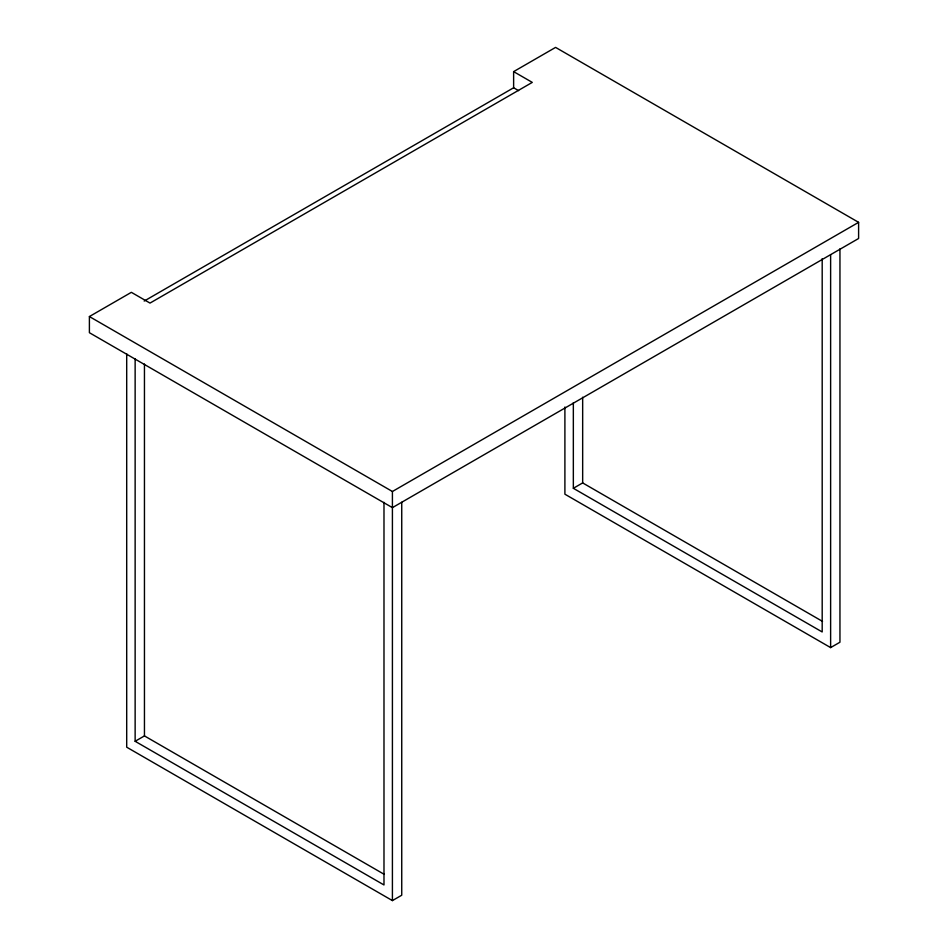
<?xml version="1.0" encoding="UTF-8"?>
<svg xmlns="http://www.w3.org/2000/svg" width="948" height="948" viewBox="0 0 948 948"><rect width="100%" height="100%" fill="white"/><g stroke="black" fill="none" stroke-linecap="round" stroke-linejoin="round"><path stroke-width="1.42" d="M513.626 71.621L555.587 47.4L858.604 222.342L858.604 238.493L392.413 507.642L89.396 332.701L89.396 316.549L131.357 292.328L150.009 303.087L532.278 82.393L513.626 71.621L513.626 87.773L144.191 301.061M89.396 316.549L392.413 491.491L858.604 222.342M135.137 358.676L135.137 741.289L144.452 735.909L384.331 874.4M573.339 402.71L573.339 488.291L582.664 482.911L822.532 621.402M126.7 353.817L126.7 747.19L392.413 900.6L401.739 895.22L401.739 502.262M564.901 407.024L564.901 494.192L830.626 647.603L839.952 642.223L839.952 248.85M513.626 87.773L518.603 90.641M573.339 488.291L822.189 631.961L822.189 258.626M135.137 741.289L383.987 884.958L383.987 502.345M830.626 254.645L830.626 647.603M582.664 397.224L582.664 482.911M392.413 491.491L392.413 900.6M144.452 364.044L144.452 735.909"/></g></svg>
